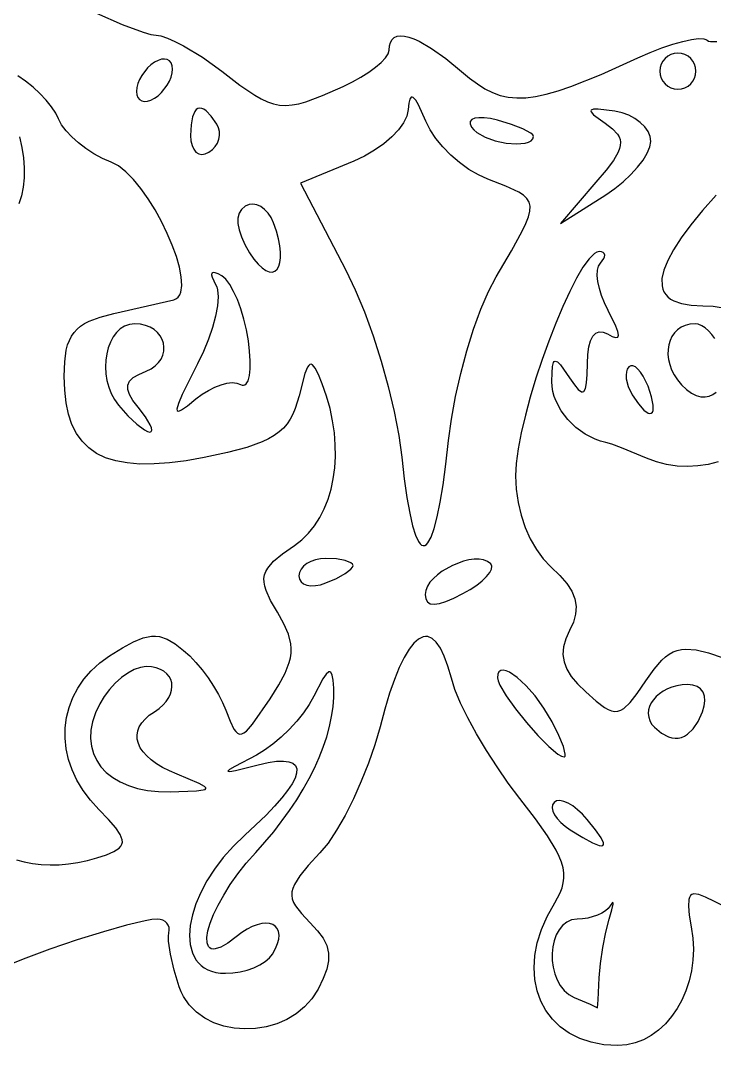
# Model space of a CAD drawing. Header units: millimetres. Extents: x -3.08 to 4.09, y 0 to 4.57.
# Drawn here: x 0.251 to 0.678, y 2.344 to 2.976 of the extents above; entities that cross this region are included whole.
import ezdxf

# ---------------------------------------------------------------- set-up
doc = ezdxf.new("R2010")
doc.units = ezdxf.units.MM

msp = doc.modelspace()

# ---------------------------------------------------------------- linework, layer by layer
at = {"flags": 128}
for points in [[(0.297667, 2.980267), (0.313465, 2.973201), (0.326247, 2.968427), (0.330957, 2.967127), (0.334253, 2.966673), (0.337275, 2.96622), (0.341209, 2.96492), (0.345889, 2.962865), (0.351149, 2.960146), (0.362745, 2.95308), (0.37467, 2.944451), (0.385803, 2.935907), (0.394968, 2.929653), (0.399041, 2.927356), (0.402894, 2.925597), (0.40662, 2.924365), (0.410309, 2.923649), (0.414051, 2.923437), (0.417939, 2.923718), (0.422063, 2.92448), (0.426514, 2.925713), (0.43676, 2.929543), (0.449406, 2.935118)], [(0.449406, 2.935118), (0.455092, 2.9379), (0.460397, 2.940863), (0.465204, 2.943917), (0.469397, 2.946968), (0.472861, 2.949928), (0.475478, 2.952704), (0.477134, 2.955205), (0.477712, 2.95734), (0.477914, 2.960025), (0.478515, 2.962228), (0.479502, 2.963952), (0.480864, 2.965201), (0.482589, 2.965977), (0.484667, 2.966285), (0.487086, 2.966127), (0.489835, 2.965507), (0.492902, 2.964427), (0.496275, 2.962893), (0.503897, 2.958469), (0.51261, 2.952262), (0.522323, 2.944298), (0.527283, 2.940175), (0.53205, 2.936637), (0.536716, 2.933693), (0.541376, 2.931349), (0.546123, 2.929613), (0.551051, 2.928492), (0.556254, 2.927993), (0.561824, 2.928123), (0.567857, 2.92889), (0.574444, 2.9303), (0.581681, 2.932362), (0.589661, 2.935082), (0.608222, 2.942525), (0.630878, 2.952687), (0.638337, 2.955957), (0.645534, 2.958769), (0.652294, 2.961077), (0.658444, 2.962838), (0.663809, 2.964008), (0.668214, 2.964541), (0.671485, 2.964393), (0.672641, 2.96405), (0.673448, 2.963521), (0.674305, 2.963012), (0.675611, 2.962732), (0.679458, 2.962825)], [(0.6666, 2.944451), (0.666374, 2.946683), (0.665724, 2.948765), (0.664696, 2.950652), (0.663337, 2.952298), (0.66169, 2.953658), (0.659804, 2.954685), (0.657721, 2.955335), (0.655489, 2.955562), (0.653257, 2.955335), (0.651175, 2.954685), (0.649288, 2.953658), (0.647642, 2.952298), (0.646283, 2.950652), (0.645255, 2.948765), (0.644605, 2.946683), (0.644378, 2.944451), (0.644605, 2.942219), (0.645255, 2.940137), (0.646283, 2.93825), (0.647642, 2.936604), (0.649288, 2.935244), (0.651175, 2.934217), (0.653257, 2.933567), (0.655489, 2.93334), (0.657721, 2.933567), (0.659804, 2.934217), (0.66169, 2.935244), (0.663337, 2.936604), (0.664696, 2.93825), (0.665724, 2.940137), (0.666374, 2.942219), (0.6666, 2.944451)], [(0.344378, 2.945757), (0.344151, 2.947849), (0.343501, 2.94953), (0.342474, 2.950783), (0.341114, 2.95159), (0.339468, 2.951933), (0.337581, 2.951796), (0.335499, 2.951159), (0.333267, 2.950007), (0.331035, 2.9484), (0.328953, 2.946462), (0.32542, 2.941889), (0.32406, 2.939401), (0.323033, 2.936878), (0.322383, 2.934393), (0.322156, 2.932021), (0.322383, 2.929929), (0.323033, 2.928249), (0.32406, 2.926999), (0.32542, 2.926194), (0.327066, 2.925853), (0.328953, 2.925993), (0.331035, 2.926631), (0.333267, 2.927784), (0.335499, 2.929391), (0.337581, 2.931327), (0.341114, 2.935896), (0.342474, 2.938381), (0.343501, 2.940902), (0.344151, 2.943385), (0.344378, 2.945757)], [(0.303712, 2.461965), (0.308322, 2.463979), (0.311508, 2.466057), (0.312558, 2.467175), (0.313241, 2.468376), (0.313553, 2.46968), (0.313491, 2.471111), (0.312229, 2.47444), (0.309424, 2.478539), (0.305049, 2.483586), (0.299073, 2.489757), (0.293801, 2.495548), (0.289301, 2.501577), (0.285571, 2.507798), (0.282605, 2.514161), (0.280403, 2.52062), (0.278959, 2.527128), (0.27827, 2.533636), (0.278335, 2.540097), (0.279148, 2.546464), (0.280708, 2.552689), (0.28301, 2.558724), (0.286051, 2.564522), (0.289829, 2.570036), (0.294339, 2.575218), (0.299579, 2.58002), (0.305545, 2.584396), (0.313608, 2.589452), (0.32044, 2.593144), (0.326322, 2.595494), (0.331531, 2.596521), (0.333971, 2.596544), (0.336347, 2.596245), (0.341049, 2.594689), (0.345915, 2.591871), (0.351225, 2.587812), (0.354978, 2.584385), (0.358802, 2.580318), (0.362589, 2.575763), (0.366232, 2.570871), (0.369626, 2.565793), (0.372663, 2.560679), (0.375236, 2.555682), (0.377239, 2.550951), (0.379885, 2.544121), (0.382209, 2.539356), (0.383335, 2.537768), (0.384481, 2.536723), (0.385681, 2.536227), (0.386968, 2.536291), (0.388377, 2.536923), (0.38994, 2.538131), (0.393665, 2.54231), (0.404448, 2.557965), (0.409794, 2.566501), (0.413715, 2.573817), (0.416241, 2.580255), (0.416989, 2.583251), (0.417399, 2.586156), (0.417475, 2.589013), (0.417219, 2.591863), (0.415729, 2.597719), (0.412958, 2.604065), (0.408934, 2.611243), (0.404775, 2.618549), (0.402017, 2.624607), (0.401189, 2.627266), (0.400741, 2.629732), (0.400683, 2.632043), (0.401026, 2.634239), (0.401779, 2.636361), (0.402952, 2.638446), (0.4066, 2.642669), (0.412048, 2.647222), (0.419378, 2.652423), (0.423946, 2.655948), (0.428079, 2.660006), (0.43177, 2.664561), (0.435012, 2.669575), (0.437798, 2.67501), (0.440124, 2.680829), (0.44198, 2.686994), (0.443363, 2.693468), (0.444263, 2.700214), (0.444676, 2.707192), (0.444595, 2.714367), (0.444013, 2.721701), (0.442923, 2.729155), (0.44132, 2.736693), (0.439196, 2.744276), (0.436545, 2.751868), (0.434205, 2.757643), (0.43223, 2.761611), (0.430516, 2.763718), (0.429725, 2.764056), (0.42896, 2.763909), (0.428209, 2.76327), (0.427458, 2.762132), (0.425906, 2.758333), (0.422239, 2.744451), (0.419946, 2.736661), (0.418511, 2.733254), (0.416834, 2.730138), (0.414874, 2.727291), (0.412596, 2.724686), (0.409961, 2.722299), (0.40693, 2.720106), (0.403466, 2.718081), (0.399531, 2.716201), (0.390095, 2.712773), (0.378317, 2.709626), (0.363892, 2.706562), (0.352739, 2.704614), (0.342444, 2.703291), (0.332988, 2.702606), (0.324352, 2.702568), (0.316517, 2.70319), (0.309463, 2.704482), (0.303172, 2.706455), (0.297625, 2.709121), (0.292801, 2.71249), (0.288683, 2.716574), (0.285251, 2.721383), (0.282486, 2.726929), (0.280368, 2.733223), (0.27888, 2.740276), (0.278, 2.748098), (0.277712, 2.756701), (0.278014, 2.765486), (0.279021, 2.772758), (0.279836, 2.775885), (0.280883, 2.778706), (0.282181, 2.781242), (0.28375, 2.783519), (0.285607, 2.785559), (0.287771, 2.787386), (0.290262, 2.789024), (0.293098, 2.790496), (0.29988, 2.793038), (0.308267, 2.795201), (0.345281, 2.803757), (0.346748, 2.804396), (0.347935, 2.8054), (0.348853, 2.806745), (0.349512, 2.808407), (0.350098, 2.81259), (0.349778, 2.817762), (0.348638, 2.823734), (0.346765, 2.830318), (0.344244, 2.837326), (0.341161, 2.844571), (0.337602, 2.851864), (0.333653, 2.859017), (0.329399, 2.865843), (0.324927, 2.872153), (0.320323, 2.87776), (0.315672, 2.882475), (0.31106, 2.886111), (0.306573, 2.888479), (0.301252, 2.890795), (0.296033, 2.893617), (0.29105, 2.896838), (0.286434, 2.900347), (0.282318, 2.904036), (0.278834, 2.907795), (0.276116, 2.911516), (0.274295, 2.91509), (0.272519, 2.918722), (0.269928, 2.922609), (0.266648, 2.926631), (0.2628, 2.930666), (0.258509, 2.934595), (0.253898, 2.938297), (0.249091, 2.94165)], [(0.514267, 2.716951), (0.516024, 2.730209), (0.518568, 2.744113), (0.521779, 2.758248), (0.525536, 2.772201), (0.52972, 2.785558), (0.53421, 2.797904), (0.538887, 2.808826), (0.543628, 2.817909), (0.553011, 2.833876), (0.559658, 2.845923), (0.561935, 2.850711), (0.563505, 2.8548), (0.564359, 2.858284), (0.564489, 2.861257), (0.563888, 2.863812), (0.562546, 2.866044), (0.560457, 2.868047), (0.557613, 2.869913), (0.549624, 2.873614), (0.538517, 2.877896), (0.53267, 2.880551), (0.526817, 2.884022), (0.521114, 2.888162), (0.515718, 2.892823), (0.510786, 2.897857), (0.506474, 2.903118), (0.502939, 2.908458), (0.500337, 2.913729), (0.495843, 2.923695), (0.494051, 2.926624), (0.492557, 2.928185), (0.491921, 2.928454), (0.49136, 2.928382), (0.490456, 2.927215), (0.489842, 2.924687), (0.489517, 2.920798), (0.488705, 2.916884), (0.486653, 2.912695), (0.483498, 2.908363), (0.479376, 2.904017), (0.474426, 2.899787), (0.468785, 2.895802), (0.462589, 2.892193), (0.455975, 2.88909), (0.423128, 2.875493), (0.451128, 2.821937), (0.456884, 2.809924), (0.462505, 2.796281), (0.467851, 2.781483), (0.472779, 2.766001), (0.47715, 2.75031), (0.480822, 2.734881), (0.483653, 2.720187), (0.485503, 2.706701), (0.487031, 2.693341), (0.488653, 2.681869), (0.490356, 2.672279), (0.492128, 2.664568), (0.493958, 2.658731), (0.495831, 2.654764), (0.496781, 2.65348), (0.497736, 2.652661), (0.498697, 2.652308), (0.499661, 2.65242), (0.500627, 2.652996), (0.501593, 2.654035), (0.503519, 2.657502), (0.505428, 2.662817), (0.507306, 2.669975), (0.509141, 2.678971), (0.510922, 2.689803), (0.512634, 2.702464), (0.514267, 2.716951)], [(0.37167, 2.911882), (0.368243, 2.916809), (0.365128, 2.92004), (0.363701, 2.921026), (0.362369, 2.921595), (0.361138, 2.92175), (0.360012, 2.921493), (0.358998, 2.920826), (0.3581, 2.919752), (0.35668, 2.916393), (0.355794, 2.911435), (0.355489, 2.904896), (0.35572, 2.901558), (0.356381, 2.89872), (0.357425, 2.896425), (0.358807, 2.894713), (0.36048, 2.893629), (0.362398, 2.893214), (0.364513, 2.893511), (0.366781, 2.894562), (0.368918, 2.896173), (0.37066, 2.898085), (0.371986, 2.900225), (0.372876, 2.902524), (0.37331, 2.90491), (0.373267, 2.907312), (0.372727, 2.90966), (0.37167, 2.911882)], [(0.638823, 2.901201), (0.638369, 2.904321), (0.637069, 2.90737), (0.635014, 2.910272), (0.632295, 2.912949), (0.629003, 2.915327), (0.625229, 2.917328), (0.621064, 2.918876), (0.6166, 2.919896), (0.606323, 2.921155), (0.60345, 2.92109), (0.602048, 2.920514), (0.601891, 2.920023), (0.602091, 2.91939), (0.60355, 2.917685), (0.6106, 2.912382), (0.615114, 2.908998), (0.618215, 2.905769), (0.619223, 2.904137), (0.619864, 2.902452), (0.620133, 2.900685), (0.620026, 2.898805), (0.619537, 2.896782), (0.618662, 2.894585), (0.615735, 2.88955), (0.611209, 2.883456), (0.605045, 2.876062), (0.583267, 2.850757), (0.611045, 2.868396), (0.616625, 2.872251), (0.62183, 2.876445), (0.626548, 2.880845), (0.630663, 2.885314), (0.634062, 2.889719), (0.636631, 2.893925), (0.638256, 2.897797), (0.638823, 2.901201)], [(0.5666, 2.904257), (0.566146, 2.905232), (0.564845, 2.906371), (0.560066, 2.908975), (0.552995, 2.911741), (0.544364, 2.91434), (0.540022, 2.915301), (0.536218, 2.915801), (0.533016, 2.915856), (0.530482, 2.915484), (0.528683, 2.914703), (0.527685, 2.913529), (0.527552, 2.911981), (0.52835, 2.910076), (0.529764, 2.908319), (0.531709, 2.906687), (0.536847, 2.90385), (0.543077, 2.90167), (0.549715, 2.90025), (0.556073, 2.899694), (0.561464, 2.900107), (0.563582, 2.90071), (0.565202, 2.901593), (0.566236, 2.902771), (0.5666, 2.904257)], [(0.25022, 2.903972), (0.251724, 2.897506), (0.252704, 2.891118), (0.253164, 2.884876), (0.253107, 2.878849), (0.252538, 2.873106), (0.251459, 2.867716), (0.249874, 2.862747)], [(0.679045, 2.868143), (0.670672, 2.858618), (0.663504, 2.849829), (0.657537, 2.841771), (0.652771, 2.834441), (0.649204, 2.827831), (0.646835, 2.821939), (0.645661, 2.816758), (0.645681, 2.812284), (0.646139, 2.810311), (0.646894, 2.808512), (0.647948, 2.806888), (0.649299, 2.805437), (0.650947, 2.804159), (0.652892, 2.803054), (0.657674, 2.801358), (0.663642, 2.800344), (0.670795, 2.800007), (0.677218, 2.799702), (0.683272, 2.798807)], [(0.406614, 2.851076), (0.405077, 2.854352), (0.403212, 2.857142), (0.40109, 2.859403), (0.398783, 2.861093), (0.396361, 2.86217), (0.393898, 2.862592), (0.391463, 2.862315), (0.389128, 2.861298), (0.38689, 2.859406), (0.385392, 2.856969), (0.384632, 2.85402), (0.384606, 2.85059), (0.385311, 2.846713), (0.386743, 2.842419), (0.388901, 2.837743), (0.391781, 2.832715), (0.394476, 2.828753), (0.39706, 2.825626), (0.399505, 2.823301), (0.401786, 2.821746), (0.403876, 2.820927), (0.405747, 2.820811), (0.407373, 2.821365), (0.408729, 2.822557), (0.409786, 2.824353), (0.41052, 2.82672), (0.410902, 2.829626), (0.410906, 2.833037), (0.410506, 2.836921), (0.409675, 2.841244), (0.408387, 2.845973), (0.406614, 2.851076)], [(0.680231, 2.703856), (0.674094, 2.702334), (0.667794, 2.701387), (0.661394, 2.701041), (0.654958, 2.701321), (0.648547, 2.702252), (0.642227, 2.703861), (0.636059, 2.706173), (0.620682, 2.712564), (0.614737, 2.714765), (0.611045, 2.715882), (0.607748, 2.716717), (0.604521, 2.717859), (0.598359, 2.720974), (0.592716, 2.725046), (0.587753, 2.729894), (0.583629, 2.735337), (0.580502, 2.741196), (0.579362, 2.744225), (0.578532, 2.74729), (0.578031, 2.750368), (0.577878, 2.753437), (0.578007, 2.758767), (0.57834, 2.762621), (0.578952, 2.765013), (0.579386, 2.765665), (0.579918, 2.765958), (0.581313, 2.765471), (0.583212, 2.763566), (0.588823, 2.755562), (0.591775, 2.75125), (0.594169, 2.748404), (0.596057, 2.747068), (0.596827, 2.746979), (0.597491, 2.747284), (0.598525, 2.749098), (0.599211, 2.75255), (0.599603, 2.757686), (0.599753, 2.764548), (0.600009, 2.770051), (0.600679, 2.774692), (0.601741, 2.778441), (0.603172, 2.781264), (0.604949, 2.783128), (0.607052, 2.784001), (0.609457, 2.783851), (0.612142, 2.782646), (0.615041, 2.781054), (0.617125, 2.780381), (0.618394, 2.780654), (0.618849, 2.781902), (0.61849, 2.784153), (0.61732, 2.787435), (0.612545, 2.797201), (0.610309, 2.801783), (0.608501, 2.806336), (0.607139, 2.810738), (0.606245, 2.814871), (0.605836, 2.818615), (0.605934, 2.82185), (0.606557, 2.824455), (0.607725, 2.826312), (0.609836, 2.829039), (0.610308, 2.830233), (0.610394, 2.831274), (0.610098, 2.832134), (0.609423, 2.832785), (0.608372, 2.833196), (0.606948, 2.83334), (0.605577, 2.83305), (0.604079, 2.832199), (0.600745, 2.828936), (0.597036, 2.823792), (0.593042, 2.817008), (0.588852, 2.808825), (0.584556, 2.799482), (0.580244, 2.78922), (0.576005, 2.778281), (0.571929, 2.766905), (0.568105, 2.755332), (0.564624, 2.743803), (0.561575, 2.732559), (0.559047, 2.72184), (0.55713, 2.711887), (0.555914, 2.702941), (0.555489, 2.695243), (0.555886, 2.68703), (0.557044, 2.67892), (0.558916, 2.671035), (0.561456, 2.663494), (0.564617, 2.656421), (0.568351, 2.649936), (0.572611, 2.64416), (0.57735, 2.639215), (0.582787, 2.633927), (0.587024, 2.628946), (0.590088, 2.624174), (0.592008, 2.619512), (0.592814, 2.614862), (0.592532, 2.610127), (0.591192, 2.605208), (0.588823, 2.600007), (0.586459, 2.594861), (0.585081, 2.590002), (0.58471, 2.585347), (0.585368, 2.580812), (0.587077, 2.576314), (0.589858, 2.571768), (0.593734, 2.567092), (0.598725, 2.562201), (0.605133, 2.556586), (0.61033, 2.552689), (0.612584, 2.551405), (0.614667, 2.550575), (0.616623, 2.550208), (0.618496, 2.55031), (0.62033, 2.550891), (0.622169, 2.551959), (0.626038, 2.555586), (0.630453, 2.561256), (0.635767, 2.569034), (0.640846, 2.576232), (0.645534, 2.58169), (0.647831, 2.583796), (0.650151, 2.585503), (0.652532, 2.586823), (0.655015, 2.587767), (0.65764, 2.588348), (0.660447, 2.588577), (0.666765, 2.588027), (0.674289, 2.586212), (0.683337, 2.583229)], [(0.386323, 2.751548), (0.387275, 2.751115), (0.388151, 2.751028), (0.388949, 2.751275), (0.389667, 2.751841), (0.390849, 2.753876), (0.391679, 2.757022), (0.392137, 2.761169), (0.392204, 2.766207), (0.39186, 2.772023), (0.391087, 2.778507), (0.389882, 2.785257), (0.388301, 2.791835), (0.386413, 2.798078), (0.384284, 2.803821), (0.381983, 2.808901), (0.379575, 2.813153), (0.377129, 2.816414), (0.374712, 2.818521), (0.372472, 2.819751), (0.37071, 2.820402), (0.369439, 2.820491), (0.368672, 2.820038), (0.36842, 2.81906), (0.368698, 2.817575), (0.370892, 2.813159), (0.371582, 2.811697), (0.37206, 2.809904), (0.372406, 2.80543), (0.371976, 2.799936), (0.370816, 2.793625), (0.36897, 2.786696), (0.366486, 2.779351), (0.363408, 2.77179), (0.359781, 2.764215), (0.350368, 2.745387), (0.347973, 2.739745), (0.347111, 2.736396), (0.347252, 2.735529), (0.347773, 2.735174), (0.348674, 2.735309), (0.349953, 2.735914), (0.353643, 2.738451), (0.358837, 2.742618), (0.362628, 2.74548), (0.366543, 2.747916), (0.370469, 2.749889), (0.374293, 2.751364), (0.377903, 2.752304), (0.381186, 2.752672), (0.38403, 2.752433), (0.386323, 2.751548)], [(0.323225, 2.73759), (0.320045, 2.74174), (0.317911, 2.745329), (0.316843, 2.74844), (0.316859, 2.751156), (0.317977, 2.753561), (0.320216, 2.755738), (0.323593, 2.757771), (0.328128, 2.759743), (0.33123, 2.761208), (0.333798, 2.762977), (0.335845, 2.764996), (0.337386, 2.76721), (0.338433, 2.769563), (0.339, 2.772), (0.339099, 2.774467), (0.338745, 2.776908), (0.337949, 2.779268), (0.336725, 2.781491), (0.335087, 2.783524), (0.333048, 2.785311), (0.330621, 2.786797), (0.327819, 2.787926), (0.324655, 2.788644), (0.321142, 2.788896), (0.317892, 2.788525), (0.314927, 2.787461), (0.312261, 2.785773), (0.309908, 2.78353), (0.307882, 2.780802), (0.306197, 2.777659), (0.304866, 2.774171), (0.303904, 2.770408), (0.303325, 2.766438), (0.303143, 2.762332), (0.303371, 2.75816), (0.304023, 2.753991), (0.305114, 2.749895), (0.306657, 2.745942), (0.308666, 2.742201), (0.311156, 2.738743), (0.31692, 2.73233), (0.322477, 2.72708), (0.327193, 2.723532), (0.329037, 2.722566), (0.330434, 2.722229), (0.331289, 2.722543), (0.331583, 2.723442), (0.331345, 2.724863), (0.330606, 2.726743), (0.32774, 2.731627), (0.323225, 2.73759)], [(0.678096, 2.779778), (0.676268, 2.782309), (0.674286, 2.784517), (0.672213, 2.786341), (0.670109, 2.787719), (0.668037, 2.788591), (0.666059, 2.788896), (0.662875, 2.788644), (0.660003, 2.787917), (0.657451, 2.786757), (0.655229, 2.785206), (0.653346, 2.783305), (0.651812, 2.781097), (0.650635, 2.778625), (0.649826, 2.775929), (0.649394, 2.773051), (0.649347, 2.770035), (0.649696, 2.766922), (0.650449, 2.763753), (0.651617, 2.760571), (0.653208, 2.757419), (0.655232, 2.754337), (0.657698, 2.751368), (0.660766, 2.748439), (0.663795, 2.746259), (0.666748, 2.744792), (0.669586, 2.744001), (0.672272, 2.743849), (0.674769, 2.7443), (0.677038, 2.745319), (0.679043, 2.746868)], [(0.6371, 2.750479), (0.634124, 2.756719), (0.632515, 2.759141), (0.630892, 2.761033), (0.629303, 2.762346), (0.627796, 2.763032), (0.62642, 2.763041), (0.625225, 2.762326), (0.62431, 2.761023), (0.623745, 2.75934), (0.623523, 2.757345), (0.623635, 2.755111), (0.624827, 2.750205), (0.627253, 2.745187), (0.631131, 2.739523), (0.634472, 2.735784), (0.637166, 2.73391), (0.638236, 2.733654), (0.639104, 2.733843), (0.639755, 2.73447), (0.640176, 2.735526), (0.640273, 2.738898), (0.639284, 2.743902), (0.6371, 2.750479)], [(0.455489, 2.640076), (0.455149, 2.640954), (0.454174, 2.641773), (0.450593, 2.643165), (0.445294, 2.644105), (0.438823, 2.644451), (0.435475, 2.644231), (0.432351, 2.643601), (0.429521, 2.642605), (0.427052, 2.641288), (0.425012, 2.639693), (0.423471, 2.637865), (0.422496, 2.635848), (0.422156, 2.633687), (0.422496, 2.631656), (0.423471, 2.630013), (0.425012, 2.628776), (0.427052, 2.627963), (0.429521, 2.627592), (0.432351, 2.627681), (0.435475, 2.628249), (0.438823, 2.629312), (0.445294, 2.632144), (0.450593, 2.635116), (0.454174, 2.637877), (0.455149, 2.639068), (0.455489, 2.640076)], [(0.540253, 2.641159), (0.53829, 2.642605), (0.535889, 2.643528), (0.533128, 2.643966), (0.530086, 2.643955), (0.52684, 2.643532), (0.523468, 2.642733), (0.516656, 2.640158), (0.510274, 2.636521), (0.507439, 2.634397), (0.504945, 2.632118), (0.502869, 2.629721), (0.50129, 2.627242), (0.500286, 2.624719), (0.499934, 2.622187), (0.50027, 2.619497), (0.501294, 2.617594), (0.503027, 2.616478), (0.505491, 2.616151), (0.508709, 2.616611), (0.512701, 2.617861), (0.517491, 2.6199), (0.5231, 2.622729), (0.527634, 2.625343), (0.531624, 2.628021), (0.535002, 2.630686), (0.537698, 2.633262), (0.53964, 2.635673), (0.540761, 2.637844), (0.540988, 2.639698), (0.540253, 2.641159)], [(0.687415, 2.428499), (0.677934, 2.433215), (0.672535, 2.4359), (0.668343, 2.437445), (0.665272, 2.437754), (0.66413, 2.437415), (0.663236, 2.436732), (0.662579, 2.435693), (0.662149, 2.434285), (0.661926, 2.430317), (0.66248, 2.424732), (0.663725, 2.417437), (0.664705, 2.410552), (0.665026, 2.403734), (0.664721, 2.397034), (0.66382, 2.390506), (0.662358, 2.3842), (0.660367, 2.37817), (0.657877, 2.372466), (0.654923, 2.367142), (0.651537, 2.362249), (0.64775, 2.35784), (0.643595, 2.353966), (0.639104, 2.350679), (0.634311, 2.348033), (0.629246, 2.346078), (0.623943, 2.344866), (0.618434, 2.344451), (0.609933, 2.344952), (0.602112, 2.346413), (0.594999, 2.348771), (0.58862, 2.351962), (0.583005, 2.355923), (0.578181, 2.360591), (0.574176, 2.365904), (0.571019, 2.371797), (0.568736, 2.378207), (0.567357, 2.385071), (0.566909, 2.392327), (0.56742, 2.39991), (0.568918, 2.407758), (0.571431, 2.415807), (0.574987, 2.423994), (0.579614, 2.432257), (0.583012, 2.438546), (0.584164, 2.441563), (0.584931, 2.44456), (0.585295, 2.447585), (0.585242, 2.450687), (0.584753, 2.453915), (0.583814, 2.457317), (0.582408, 2.460943), (0.580519, 2.46484), (0.575226, 2.473645), (0.567805, 2.484122), (0.558128, 2.496659), (0.551044, 2.506029), (0.544134, 2.515969), (0.537573, 2.526175), (0.531531, 2.536343), (0.526182, 2.546173), (0.521699, 2.555359), (0.518253, 2.563599), (0.516017, 2.57059), (0.513907, 2.578045), (0.511651, 2.584216), (0.509265, 2.589114), (0.506759, 2.592745), (0.504147, 2.59512), (0.501442, 2.596247), (0.500058, 2.596345), (0.498656, 2.596135), (0.495804, 2.594791), (0.492896, 2.592226), (0.489947, 2.588448), (0.48697, 2.583464), (0.483976, 2.577285), (0.480979, 2.569919), (0.477993, 2.561374), (0.475029, 2.55166), (0.4721, 2.540784), (0.468938, 2.529718), (0.465051, 2.518397), (0.460593, 2.507143), (0.455715, 2.496272), (0.45057, 2.486106), (0.445311, 2.476962), (0.44009, 2.469161), (0.435059, 2.463021), (0.427925, 2.455227), (0.422717, 2.448871), (0.419383, 2.443582), (0.418401, 2.441221), (0.417868, 2.438989), (0.417776, 2.436839), (0.41812, 2.434724), (0.418892, 2.432598), (0.420086, 2.430415), (0.423713, 2.425693), (0.428948, 2.420187), (0.433593, 2.415169), (0.437046, 2.410488), (0.439327, 2.40596), (0.44046, 2.401397), (0.440467, 2.396614), (0.439371, 2.391424), (0.437195, 2.38564), (0.433962, 2.379076), (0.430185, 2.373225), (0.425632, 2.368177), (0.420427, 2.363928), (0.414688, 2.360478), (0.408539, 2.357824), (0.4021, 2.355964), (0.395493, 2.354895), (0.388838, 2.354616), (0.382258, 2.355125), (0.375874, 2.356419), (0.369807, 2.358496), (0.364178, 2.361355), (0.35911, 2.364994), (0.354722, 2.369409), (0.351137, 2.374599), (0.349683, 2.377484), (0.348475, 2.380562), (0.345346, 2.390927), (0.343114, 2.400666), (0.341987, 2.408687), (0.341902, 2.411711), (0.34217, 2.413896), (0.342418, 2.41557), (0.342277, 2.417131), (0.341777, 2.418546), (0.340946, 2.419781), (0.339815, 2.420801), (0.338414, 2.421571), (0.336772, 2.422059), (0.33492, 2.422229), (0.331751, 2.421978), (0.327463, 2.421254), (0.316066, 2.418566), (0.301803, 2.414515), (0.285746, 2.409455), (0.268968, 2.403737), (0.252541, 2.397713), (0.237538, 2.391737)], [(0.347156, 2.511465), (0.342439, 2.513523), (0.338208, 2.515703), (0.334469, 2.517988), (0.331228, 2.520362), (0.328491, 2.52281), (0.326262, 2.525315), (0.324549, 2.527862), (0.323357, 2.530434), (0.322692, 2.533015), (0.322559, 2.53559), (0.322964, 2.538143), (0.323914, 2.540656), (0.325413, 2.543116), (0.327468, 2.545505), (0.330084, 2.547807), (0.333267, 2.550007), (0.336155, 2.552012), (0.338583, 2.554151), (0.340558, 2.556387), (0.342087, 2.558683), (0.343176, 2.561003), (0.343833, 2.563312), (0.344064, 2.565573), (0.343876, 2.56775), (0.343276, 2.569806), (0.342271, 2.571705), (0.340866, 2.573412), (0.33907, 2.574889), (0.336888, 2.576102), (0.334328, 2.577012), (0.331397, 2.577585), (0.3281, 2.577784), (0.324578, 2.577316), (0.320809, 2.575975), (0.316908, 2.573854), (0.312995, 2.571048), (0.309184, 2.567651), (0.305595, 2.563757), (0.302342, 2.55946), (0.299545, 2.554854), (0.296935, 2.549259), (0.295148, 2.543819), (0.294159, 2.538563), (0.293944, 2.533521), (0.294479, 2.528724), (0.295739, 2.524202), (0.297702, 2.519984), (0.300342, 2.5161), (0.303635, 2.512582), (0.307558, 2.509459), (0.312086, 2.506761), (0.317195, 2.504518), (0.322862, 2.50276), (0.329061, 2.501518), (0.335769, 2.500822), (0.342962, 2.500701), (0.359088, 2.501293), (0.363267, 2.501819), (0.364406, 2.502191), (0.364918, 2.502656), (0.36481, 2.503228), (0.364087, 2.503921), (0.360819, 2.505732), (0.347156, 2.511465)], [(0.578045, 2.543826), (0.573017, 2.552223), (0.567523, 2.559756), (0.561912, 2.566143), (0.556534, 2.5711), (0.551742, 2.574346), (0.549675, 2.575238), (0.547885, 2.575596), (0.546416, 2.575384), (0.545313, 2.574568), (0.544619, 2.573111), (0.544378, 2.570979), (0.544759, 2.569019), (0.545844, 2.566424), (0.549771, 2.559746), (0.55545, 2.551788), (0.562175, 2.54339), (0.569238, 2.535394), (0.575931, 2.528641), (0.581547, 2.523972), (0.58373, 2.522682), (0.585378, 2.522229), (0.585989, 2.52267), (0.586103, 2.523934), (0.584962, 2.528574), (0.582195, 2.535442), (0.578045, 2.543826)], [(0.405948, 2.400743), (0.407812, 2.404126), (0.409078, 2.407223), (0.409781, 2.410018), (0.409957, 2.412494), (0.409639, 2.414635), (0.408862, 2.416424), (0.407662, 2.417844), (0.406073, 2.41888), (0.404129, 2.419514), (0.401866, 2.419731), (0.399319, 2.419514), (0.396522, 2.418846), (0.39351, 2.417711), (0.390317, 2.416093), (0.386979, 2.413975), (0.383531, 2.41134), (0.378361, 2.407435), (0.3741, 2.404994), (0.370722, 2.403909), (0.369356, 2.403841), (0.368202, 2.40407), (0.367256, 2.404583), (0.366514, 2.405367), (0.365634, 2.407692), (0.365534, 2.410933), (0.366191, 2.414982), (0.367578, 2.41973), (0.36967, 2.425066), (0.372441, 2.430882), (0.375867, 2.437067), (0.379921, 2.443512), (0.384578, 2.450107), (0.389813, 2.456744), (0.3956, 2.463312), (0.406693, 2.476077), (0.416468, 2.4891), (0.42084, 2.495663), (0.424857, 2.502237), (0.42851, 2.508804), (0.431791, 2.515345), (0.434692, 2.521843), (0.437204, 2.528281), (0.439318, 2.534639), (0.441026, 2.5409), (0.44232, 2.547047), (0.44319, 2.55306), (0.443629, 2.558923), (0.443628, 2.564618), (0.443299, 2.569366), (0.442725, 2.572616), (0.441857, 2.574348), (0.441297, 2.574638), (0.440644, 2.574541), (0.439036, 2.573175), (0.436982, 2.570227), (0.431337, 2.559507), (0.428533, 2.554471), (0.424977, 2.549285), (0.420816, 2.544098), (0.416192, 2.539059), (0.411252, 2.534315), (0.406139, 2.530014), (0.400999, 2.526307), (0.395975, 2.52334), (0.38265, 2.516328), (0.379358, 2.514374), (0.378331, 2.513363), (0.379584, 2.513224), (0.38313, 2.513889), (0.397156, 2.517354), (0.403185, 2.518703), (0.408331, 2.519461), (0.412596, 2.519639), (0.415983, 2.519246), (0.418492, 2.518295), (0.420127, 2.516795), (0.420889, 2.514757), (0.420781, 2.512192), (0.419804, 2.509111), (0.417961, 2.505524), (0.415253, 2.501442), (0.411683, 2.496875), (0.407253, 2.491835), (0.401965, 2.486332), (0.388823, 2.473979), (0.381839, 2.467256), (0.375627, 2.460274), (0.3702, 2.45313), (0.36557, 2.445919), (0.361752, 2.438736), (0.358757, 2.431677), (0.3566, 2.424837), (0.355293, 2.418312), (0.35485, 2.412197), (0.355284, 2.406588), (0.356609, 2.40158), (0.358836, 2.397268), (0.360293, 2.395403), (0.361981, 2.393748), (0.363901, 2.392315), (0.366055, 2.391116), (0.368444, 2.390162), (0.371072, 2.389467), (0.373938, 2.38904), (0.377045, 2.388896), (0.381527, 2.389137), (0.385998, 2.389831), (0.39034, 2.390927), (0.394434, 2.392376), (0.39816, 2.394132), (0.4014, 2.396144), (0.404036, 2.398364), (0.405948, 2.400743)], [(0.670614, 2.550007), (0.671696, 2.553582), (0.672093, 2.556812), (0.671826, 2.559656), (0.67092, 2.562074), (0.669396, 2.564026), (0.667278, 2.56547), (0.664589, 2.566366), (0.66135, 2.566673), (0.657996, 2.566492), (0.654805, 2.565968), (0.651801, 2.565134), (0.649009, 2.564021), (0.646453, 2.562661), (0.644158, 2.561086), (0.642149, 2.559326), (0.640449, 2.557415), (0.639085, 2.555382), (0.63808, 2.553261), (0.637459, 2.551083), (0.637247, 2.548878), (0.637468, 2.54668), (0.638146, 2.544519), (0.639307, 2.542428), (0.640975, 2.540437), (0.645333, 2.536762), (0.649593, 2.534507), (0.651673, 2.533907), (0.653712, 2.533658), (0.655704, 2.533756), (0.657644, 2.534201), (0.659526, 2.53499), (0.661345, 2.536122), (0.66477, 2.539406), (0.667875, 2.544039), (0.670614, 2.550007)], [(0.599712, 2.483604), (0.596755, 2.486876), (0.593743, 2.489674), (0.59076, 2.491955), (0.58789, 2.493677), (0.585218, 2.494795), (0.582827, 2.495268), (0.580801, 2.495052), (0.579225, 2.494104), (0.578266, 2.492604), (0.578017, 2.490797), (0.578437, 2.488751), (0.579486, 2.486534), (0.581122, 2.484216), (0.583304, 2.481866), (0.585991, 2.479551), (0.589142, 2.47734), (0.597005, 2.472546), (0.602967, 2.469327), (0.607046, 2.467691), (0.608383, 2.46747), (0.609255, 2.467649), (0.609664, 2.468228), (0.609611, 2.46921), (0.608128, 2.472383), (0.604824, 2.477178), (0.599712, 2.483604)], [(0.24836, 2.458863), (0.253162, 2.457534), (0.258227, 2.456554), (0.263518, 2.455928), (0.268996, 2.455662), (0.274625, 2.455763), (0.280367, 2.456236), (0.286184, 2.457087), (0.292039, 2.458322), (0.297894, 2.459946), (0.303712, 2.461965)], [(0.607059, 2.386118), (0.607775, 2.394983), (0.609166, 2.404746), (0.611031, 2.414223), (0.61317, 2.422229), (0.614872, 2.428043), (0.615567, 2.431552), (0.615531, 2.432357), (0.615234, 2.432483), (0.61385, 2.430562), (0.612591, 2.428888), (0.610795, 2.427327), (0.608547, 2.425911), (0.60593, 2.424677), (0.599925, 2.422886), (0.596703, 2.422399), (0.593448, 2.422229), (0.590017, 2.421772), (0.587009, 2.420474), (0.584428, 2.418442), (0.582278, 2.415782), (0.580563, 2.412603), (0.579288, 2.409012), (0.578456, 2.405115), (0.578071, 2.401021), (0.578138, 2.396836), (0.578661, 2.392668), (0.579643, 2.388624), (0.58109, 2.384811), (0.583005, 2.381337), (0.585392, 2.378309), (0.588256, 2.375835), (0.5916, 2.374021), (0.601526, 2.369816), (0.605878, 2.367548), (0.60639, 2.37264), (0.607059, 2.386118)]]:
    msp.add_lwpolyline(points, dxfattribs=at)

doc.saveas('drawing.dxf')
